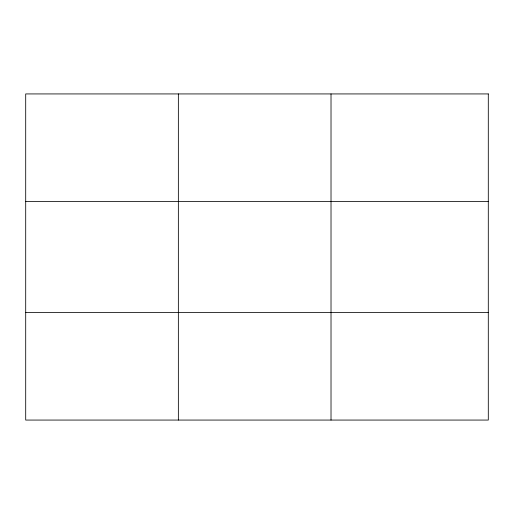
<?xml version="1.0" encoding="UTF-8"?>
<svg xmlns="http://www.w3.org/2000/svg" width="514" height="514" viewBox="0 0 514 514"><rect width="100%" height="100%" fill="white"/><g stroke="black" fill="none" stroke-linecap="round" stroke-linejoin="round"><path stroke-width="0.77" d="M178.358 93.933L178.358 420.066M331.016 93.933L331.016 420.066M25.7 201.559L488.3 201.559M25.7 312.441L488.3 312.441M488.3 93.933L488.3 420.066L25.7 420.066L25.7 93.933L488.3 93.933"/></g></svg>
